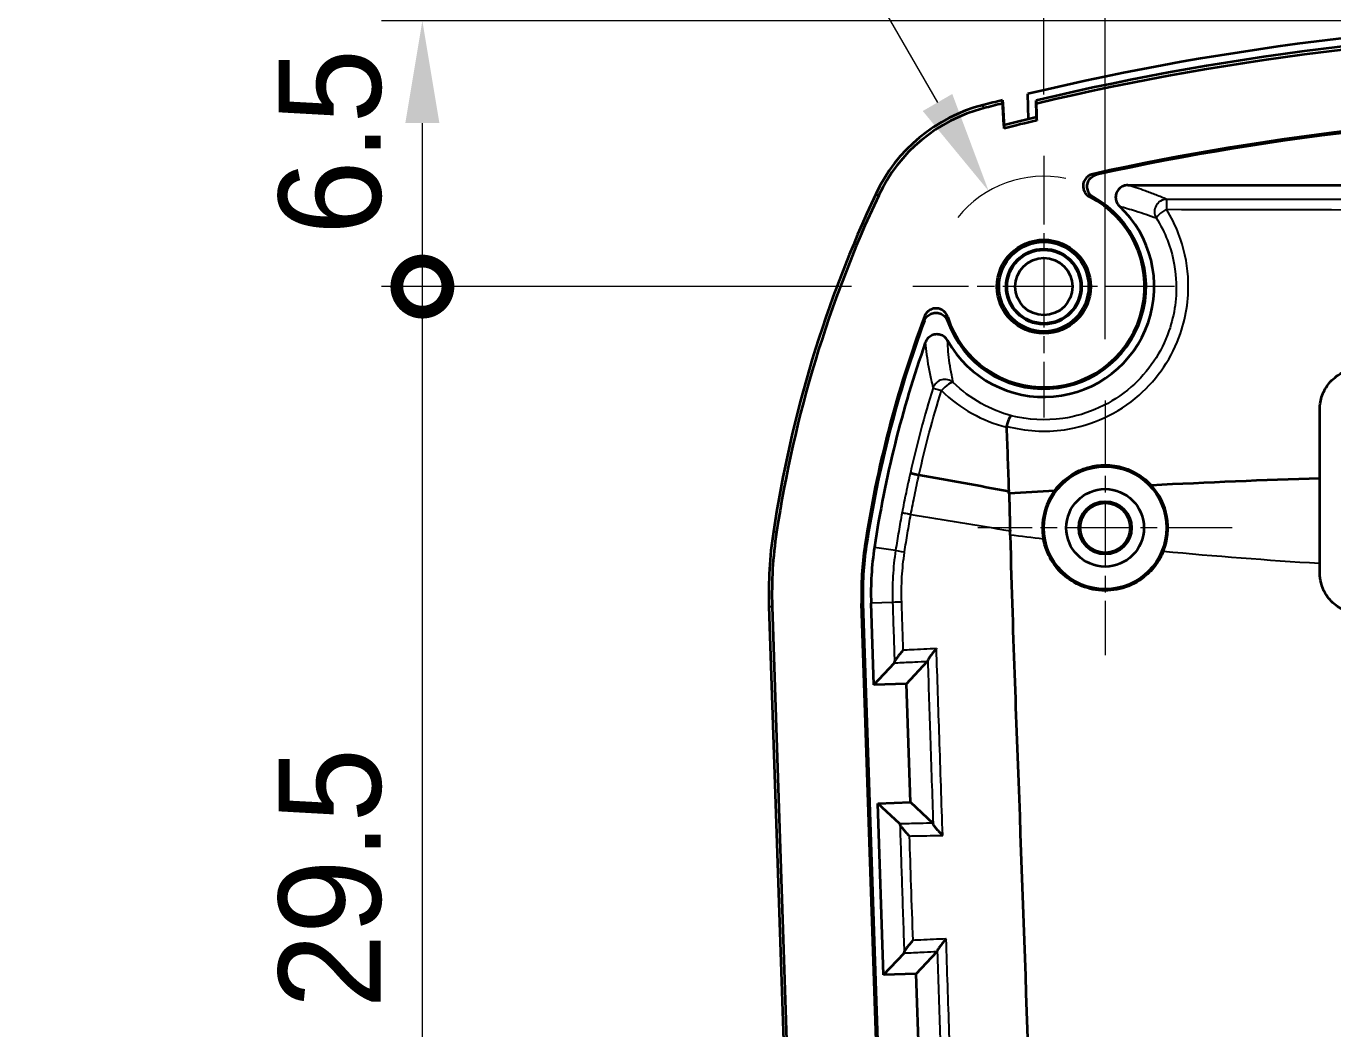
# Model space of a CAD drawing. Header units: millimetres. Extents: x 0 to 1594, y 0 to 281.
# Drawn here: x 1470.58 to 1502.54, y 209.57 to 234.1 of the extents above; entities that cross this region are included whole.
import ezdxf

# ---------------------------------------------------------------- set-up
doc = ezdxf.new("R2010")
doc.units = ezdxf.units.MM
doc.linetypes.add('CHAIN', pattern=[0.3543, 0.2362, -0.0295, 0.0591, -0.0295])
doc.layers.get('Defpoints').update_dxf_attribs({"lineweight": 25})
doc.layers.add('Center Mark (ISO)', color=7, linetype='Continuous', lineweight=18, true_color=0x80ffff)
for name, color, linetype, lineweight in [('Dimension (ISO)', 7, 'Continuous', 18), ('Visible (ISO)', 7, 'Continuous', 35), ('Visible Narrow (ISO)', 7, 'Continuous', 25)]:
    doc.layers.add(name, color=color, linetype=linetype, lineweight=lineweight)
doc.styles.add('Note Text (TK)', font='')
doc.styles.get('Note Text (TK)').set_extended_font_data('MS PGothic')
doc.dimstyles.new('Default - Method 1b (TK)', dxfattribs={"dimtxt": 2.5, "dimasz": 2.5, "dimexe": 1, "dimexo": 1.5, "dimgap": 1, "dimtad": 1, "dimtoh": 1, "dimrnd": 1e-08, "dimdsep": 46, "dimtxsty": 'Note Text (TK)', "dimcen": 0.09, "dimdle": 5, "dimclrd": 100, "dimclre": 100, "dimclrt": 7, "dimadec": 1, "dimazin": 1, "dimtfac": 1, "dimtmove": 0, "dimatfit": 3, "dimfxl": 0, "dimtolj": 1, "dimlwd": -1, "dimlwe": -1, "dimarcsym": 0})

# ---------------------------------------------------------------- blocks, each defined once
blk = doc.blocks.new('*D174')
at = {"layer": 'Defpoints', "color": 0, "transparency": 16777216}
for p in [(1524.971, 246.232), (1495.471, 230.924), (1524.971, 230.924)]:
    blk.add_point(p, dxfattribs=at)
at = {"layer": 'Dimension (ISO)', "color": 100, "transparency": 16777216}
for p, q in [((1495.471, 232.424), (1495.471, 247.232)), ((1524.971, 232.424), (1524.971, 247.232)), ((1497.971, 246.232), (1522.471, 246.232))]:
    blk.add_line(p, q, dxfattribs=at)
for points in [[(1497.971, 246.649), (1497.971, 245.816), (1495.471, 246.232)], [(1522.471, 246.649), (1522.471, 245.816), (1524.971, 246.232)]]:
    blk.add_solid(points, dxfattribs=at)
at = {"layer": 'Dimension (ISO)', "color": 7, "transparency": 16777216, "insert": (1507.309, 248.482), "char_height": 2.5, "attachment_point": 4, "style": 'Note Text (TK)'}
blk.add_mtext('\\A1;29.5', dxfattribs=at)
blk = doc.blocks.new('*D175')
at = {"layer": 'Defpoints', "color": 0, "transparency": 16777216}
for p in [(1523.471, 237.785), (1496.971, 224.935), (1523.471, 224.935)]:
    blk.add_point(p, dxfattribs=at)
at = {"layer": 'Dimension (ISO)', "color": 100, "transparency": 16777216}
for p, q in [((1496.971, 226.435), (1496.971, 238.785)), ((1523.471, 226.435), (1523.471, 238.785)), ((1499.471, 237.785), (1520.971, 237.785))]:
    blk.add_line(p, q, dxfattribs=at)
for points in [[(1499.471, 238.202), (1499.471, 237.368), (1496.971, 237.785)], [(1520.971, 238.202), (1520.971, 237.368), (1523.471, 237.785)]]:
    blk.add_solid(points, dxfattribs=at)
at = {"layer": 'Dimension (ISO)', "color": 7, "transparency": 16777216, "insert": (1507.309, 240.035), "char_height": 2.5, "attachment_point": 4, "style": 'Note Text (TK)'}
blk.add_mtext('\\A1;26.5', dxfattribs=at)
blk = doc.blocks.new('_DotSmall')
at = {"color": 0, "linetype": 'ByBlock', "const_width": 0.5}
blk.add_lwpolyline([(-0.0625, 0, 1), (0.0625, 0, 1)], format="xyb", close=True, dxfattribs=at)
blk = doc.blocks.new('*D176')
at = {"layer": 'Defpoints', "color": 0, "transparency": 16777216}
for p in [(1480.271, 234.224), (1510.221, 234.224), (1492.271, 227.724)]:
    blk.add_point(p, dxfattribs=at)
at = {"layer": 'Dimension (ISO)', "color": 100, "transparency": 16777216}
for p, q in [((1508.721, 234.224), (1479.271, 234.224)), ((1480.271, 227.724), (1480.271, 231.724)), ((1490.771, 227.724), (1479.271, 227.724))]:
    blk.add_line(p, q, dxfattribs=at)
blk.add_solid([(1479.854, 231.724), (1480.688, 231.724), (1480.271, 234.224)], dxfattribs=at)
at = {"layer": 'Dimension (ISO)', "color": 100, "transparency": 16777216, "xscale": 2.5, "yscale": 2.5, "zscale": 2.5, "rotation": 270}
blk.add_blockref('_DotSmall', (1480.271, 227.724), dxfattribs=at)
at = {"layer": 'Dimension (ISO)', "color": 7, "transparency": 16777216, "insert": (1478.021, 228.989), "char_height": 2.5, "attachment_point": 4, "rotation": 90, "style": 'Note Text (TK)'}
blk.add_mtext('\\A1;6.5', dxfattribs=at)
blk = doc.blocks.new('*D177')
at = {"layer": 'Defpoints', "color": 0, "transparency": 16777216}
for p in [(1480.271, 227.724), (1492.271, 227.724), (1489.821, 198.224)]:
    blk.add_point(p, dxfattribs=at)
at = {"layer": 'Dimension (ISO)', "color": 100, "transparency": 16777216}
for p, q in [((1490.771, 227.724), (1479.271, 227.724)), ((1480.271, 198.224), (1480.271, 227.724)), ((1488.321, 198.224), (1479.271, 198.224))]:
    blk.add_line(p, q, dxfattribs=at)
at = {"layer": 'Dimension (ISO)', "color": 100, "transparency": 16777216, "xscale": 2.5, "yscale": 2.5, "zscale": 2.5}
for p, rotation in [((1480.271, 227.724), 90), ((1480.271, 198.224), 270)]:
    blk.add_blockref('_DotSmall', p, dxfattribs=dict(at, rotation=rotation))
at = {"layer": 'Dimension (ISO)', "color": 7, "transparency": 16777216, "insert": (1478.021, 210.072), "char_height": 2.5, "attachment_point": 4, "rotation": 90, "style": 'Note Text (TK)'}
blk.add_mtext('\\A1;29.5', dxfattribs=at)
blk = doc.blocks.new('*D181')
at = {"layer": 'Defpoints', "color": 0, "transparency": 16777216}
for p in [(1494.121, 230.063), (1495.471, 227.724)]:
    blk.add_point(p, dxfattribs=at)
at = {"layer": 'Dimension (ISO)', "color": 100, "transparency": 16777216}
for p, q in [((1470.579, 249.486), (1482.907, 249.486)), ((1482.907, 249.486), (1492.871, 232.228))]:
    blk.add_line(p, q, dxfattribs=at)
blk.add_arc((1495.471, 227.724), 2.7, 78.529, 141.2207, dxfattribs=at)
blk.add_solid([(1493.232, 232.436), (1492.51, 232.019), (1494.121, 230.063)], dxfattribs=at)
at = {"layer": 'Dimension (ISO)', "color": 7, "transparency": 16777216, "insert": (1470.579, 251.736), "char_height": 2.5, "attachment_point": 4, "style": 'Note Text (TK)'}
blk.add_mtext('\\A1;\\fＭＳ Ｐゴシック|b0|i0;\\H2.5000;6-R2.7', dxfattribs=at)

msp = doc.modelspace()

# ---------------------------------------------------------------- linework, layer by layer
at = {"layer": 'Center Mark (ISO)', "linetype": 'CHAIN', "ltscale": 7.111628}
for p, q in [((1495.4711, 230.9242), (1495.4711, 224.5242)), ((1498.6711, 227.7242), (1492.2711, 227.7242))]:
    msp.add_line(p, q, dxfattribs=at)
at = {"layer": 'Center Mark (ISO)', "linetype": 'CHAIN', "ltscale": 6.91323}
for p, q in [((1496.9711, 224.935), (1496.9711, 218.7135)), ((1500.0818, 221.8242), (1493.8604, 221.8242))]:
    msp.add_line(p, q, dxfattribs=at)
at = {"layer": 'Visible (ISO)'}
for p, q in [((1495.0982, 231.8234), (1495.084, 232.4371)), ((1494.4965, 231.675), (1494.4622, 232.285)), ((1494.4622, 232.285), (1494.4651, 232.2046)), ((1494.4651, 232.2046), (1494.4994, 231.5946)), ((1495.2843, 232.2792), (1495.2937, 231.8703)), ((1495.2873, 232.199), (1495.2843, 232.2792)), ((1495.2967, 231.7901), (1495.2873, 232.199)), ((1497.529, 230.2068), (1522.9133, 230.2068)), ((1502.2211, 223.0334), (1502.2211, 224.7242)), ((1492.416, 223.1157), (1492.4158, 223.1158)), ((1502.2211, 220.9487), (1502.2211, 223.0334)), ((1502.2211, 220.7242), (1502.2211, 220.9487)), ((1488.7486, 219.8993), (1490.1902, 176.6505)), ((1488.8273, 219.9019), (1490.2689, 176.6532)), ((1491.6528, 200.7643), (1491.0124, 219.9747)), ((1491.0473, 219.9759), (1491.523, 205.7053)), ((1491.3139, 217.9837), (1491.2472, 219.9826)), ((1491.3139, 217.9837), (1491.8165, 218.521)), ((1492.1134, 218.0103), (1492.6269, 218.5592)), ((1492.1134, 218.0103), (1491.3139, 217.9837)), ((1492.21, 215.1119), (1492.1134, 218.0103)), ((1491.4105, 215.0853), (1492.21, 215.1119)), ((1492.21, 215.1119), (1492.7578, 214.5995)), ((1491.5504, 210.8876), (1491.4105, 215.0853)), ((1491.947, 214.5834), (1491.4105, 215.0853)), ((1491.5504, 210.8876), (1492.0517, 211.4235)), ((1492.35, 210.9143), (1492.8616, 211.4612)), ((1492.35, 210.9143), (1491.5504, 210.8876)), ((1492.4466, 208.0159), (1492.35, 210.9143))]:
    msp.add_line(p, q, dxfattribs=at)
for centre, radius in [((1495.4711, 227.7242), 1.1467), ((1495.4711, 227.7242), 1.0943), ((1495.4711, 227.7242), 0.9236), ((1495.4711, 227.7242), 0.9), ((1495.4711, 227.7242), 0.7), ((1496.9711, 221.8242), 1.5), ((1496.9711, 221.8242), 0.95), ((1496.9711, 221.8242), 0.6474), ((1496.9711, 221.8242), 0.6107)]:
    msp.add_circle(centre, radius, dxfattribs=at)
for centre, radius, start, end in [((1510.2211, 169.2242), 65, 76.533419, 103.466581), ((1510.2211, 169.2242), 64.8, 76.673103, 103.326897), ((1510.2211, 169.2242), 64.7213, 76.659297, 103.340703), ((1494.9813, 228.2899), 4, 104.46762, 154.86134), ((1494.9813, 228.2899), 3.9213, 104.46762, 154.86134), ((1510.2211, 169.2242), 65, 104.030914, 104.467617), ((1510.2211, 169.2242), 64.9213, 104.045567, 104.467617), ((1510.2211, 169.2242), 64.4, 103.402605, 104.13288), ((1510.2211, 169.2242), 64.3213, 103.416593, 104.1478), ((1510.2211, 169.2242), 62.7349, 77.523017, 102.476983), ((1510.2211, 169.2242), 62.7, 77.6098, 102.3902), ((1518.5187, 217.2448), 30, 154.86134, 171.40893), ((1518.5187, 217.2448), 29.9213, 154.86134, 171.40893), ((1495.4711, 227.7242), 2.5, 199.58375, 60.91756), ((1495.4711, 227.7242), 2.4651, 197.55593, 62.86453), ((1495.4711, 227.7242), 2.7, 209.27863, 46.69796), ((1518.5187, 217.2448), 27.7349, 159.41643, 171.40893), ((1518.5187, 217.2448), 27.7, 159.6222, 171.40893), ((1518.5187, 217.2448), 27.5, 160.65012, 171.40893), ((1496.9711, 221.8242), 1.5349, 337.79006, 42.58111), ((1496.9711, 221.8242), 1.5349, 143.78363, 190.25897), ((1498.7431, 220.2324), 10, 171.40893, 181.90915), ((1498.7431, 220.2324), 9.9213, 171.40893, 181.90915), ((1498.7431, 220.2324), 7.7349, 171.40893, 181.90915), ((1498.7431, 220.2324), 7.7, 171.40893, 181.90915), ((1498.7431, 220.2324), 7.5, 171.40893, 181.90915)]:
    msp.add_arc(centre, radius, start, end, dxfattribs=at)
for points, weights in [([(1495.2937, 231.8703), (1495.2952, 231.8302), (1495.2967, 231.7901)], [2.05020764574, 2.05125658968, 2.05230527252]), ([(1494.4994, 231.5946), (1494.498, 231.6348), (1494.4965, 231.675)], [2.04142147587, 2.04038914123, 2.03935653171])]:
    msp.add_rational_spline(points, weights, degree=2, dxfattribs=at)
for points, knots in [([(1496.6674, 230.4775), (1496.6289, 230.469), (1496.5925, 230.4531), (1496.528, 230.4082), (1496.5006, 230.3798), (1496.4582, 230.3142), (1496.4437, 230.2776), (1496.4296, 230.2011), (1496.4301, 230.1619), (1496.446, 230.0857), (1496.4614, 230.0495), (1496.4974, 229.9964), (1496.5141, 229.9773), (1496.552, 229.9438), (1496.5729, 229.9295), (1496.5954, 229.918)], [0, 0, 0, 0, 0.011814697, 0.011814697, 0.02356576, 0.02356576, 0.035253795, 0.035253795, 0.046915309, 0.046915309, 0.058601378, 0.058601378, 0.066180112, 0.066180112, 0.073764831, 0.073764831, 0.073764831, 0.073764831]), ([(1496.6863, 229.909), (1496.6519, 229.9282), (1496.6216, 229.9538), (1496.5726, 230.0152), (1496.5544, 230.0503), (1496.5326, 230.1253), (1496.5292, 230.1645), (1496.5375, 230.2419), (1496.5491, 230.2794), (1496.5862, 230.3478), (1496.6113, 230.3781), (1496.6597, 230.4178), (1496.6797, 230.4305), (1496.7222, 230.4511), (1496.7446, 230.4588), (1496.7677, 230.4639)], [0, 0, 0, 0, 0.011805873, 0.011805873, 0.023553347, 0.023553347, 0.035244281, 0.035244281, 0.046912937, 0.046912937, 0.058605775, 0.058605775, 0.065687416, 0.065687416, 0.07277486, 0.07277486, 0.07277486, 0.07277486]), ([(1497.529, 230.2068), (1497.4895, 230.2068), (1497.4503, 230.1991), (1497.3775, 230.1692), (1497.3445, 230.1473), (1497.2889, 230.0923), (1497.2669, 230.0597), (1497.2366, 229.9881), (1497.2287, 229.9498), (1497.2278, 229.8721), (1497.235, 229.8335), (1497.2575, 229.7769), (1497.2678, 229.7575), (1497.2926, 229.7211), (1497.3069, 229.7043), (1497.3229, 229.6892)], [0, 0, 0, 0, 0.011852879, 0.011852879, 0.023624617, 0.023624617, 0.035310267, 0.035310267, 0.046953988, 0.046953988, 0.058622999, 0.058622999, 0.0652204, 0.0652204, 0.071825001, 0.071825001, 0.071825001, 0.071825001]), ([(1492.5522, 226.8902), (1492.5659, 226.9271), (1492.5867, 226.961), (1492.64, 227.0187), (1492.6719, 227.042), (1492.7428, 227.0749), (1492.781, 227.0842), (1492.8587, 227.0877), (1492.8975, 227.0819), (1492.9707, 227.0556), (1493.0045, 227.0354), (1493.052, 226.9927), (1493.0684, 226.9737), (1493.0961, 226.9322), (1493.1074, 226.9098), (1493.1157, 226.8863)], [0, 0, 0, 0, 0.011812533, 0.011812533, 0.023562366, 0.023562366, 0.03525044, 0.03525044, 0.046912876, 0.046912876, 0.058599895, 0.058599895, 0.066086434, 0.066086434, 0.07357882, 0.07357882, 0.07357882, 0.07357882]), ([(1493.1209, 226.9807), (1493.109, 227.0183), (1493.0899, 227.0532), (1493.0394, 227.1135), (1493.0086, 227.1383), (1492.9395, 227.1747), (1492.9018, 227.1859), (1492.8243, 227.1932), (1492.7853, 227.1892), (1492.7109, 227.1665), (1492.6762, 227.148), (1492.6255, 227.1066), (1492.6072, 227.0872), (1492.5762, 227.0441), (1492.5637, 227.0205), (1492.5543, 226.9957)], [0, 0, 0, 0, 0.011824954, 0.011824954, 0.02358292, 0.02358292, 0.035272912, 0.035272912, 0.046932983, 0.046932983, 0.058617653, 0.058617653, 0.066579955, 0.066579955, 0.074550858, 0.074550858, 0.074550858, 0.074550858]), ([(1493.116, 226.4038), (1493.0967, 226.4382), (1493.0709, 226.4686), (1493.0092, 226.5174), (1492.974, 226.5354), (1492.899, 226.5569), (1492.86, 226.5602), (1492.7828, 226.5515), (1492.7455, 226.5397), (1492.6792, 226.5034), (1492.6504, 226.4799), (1492.6028, 226.4237), (1492.5843, 226.3914), (1492.5721, 226.3565)], [0, 0, 0, 0, 0.011848628, 0.011848628, 0.023596133, 0.023596133, 0.03525652, 0.03525652, 0.046893251, 0.046893251, 0.057941187, 0.057941187, 0.06901553, 0.06901553, 0.06901553, 0.06901553]), ([(1502.2211, 224.7242), (1502.2211, 224.8401), (1502.2413, 224.9552), (1502.32, 225.173), (1502.3779, 225.2741), (1502.5368, 225.4655), (1502.6415, 225.5499), (1502.7597, 225.6114), (1502.8254, 225.6456), (1502.8947, 225.6724), (1503.0071, 225.702), (1503.0485, 225.7101), (1503.1228, 225.7199), (1503.1554, 225.7226), (1503.1991, 225.7241), (1503.2101, 225.7242), (1503.2211, 225.7242)], [-0.10964163, -0.10964163, -0.10964163, -0.10964163, -0.07476145, -0.07476145, -0.04000051, -0.04000051, 0, 0, 0, 0.02222494, 0.02222494, 0.03488229, 0.03488229, 0.04469258, 0.04469258, 0.04799928, 0.04799928, 0.04799928, 0.04799928]), ([(1494.6739, 224.5667), (1494.6737, 224.5667), (1494.6736, 224.5667), (1494.6679, 224.5661), (1494.6611, 224.5602), (1494.6453, 224.5381), (1494.6364, 224.5222), (1494.6161, 224.4783), (1494.6046, 224.4492), (1494.5817, 224.3833), (1494.5705, 224.3473), (1494.5603, 224.31)], [-0.043587748, -0.043587748, -0.043587748, -0.043587748, -0.043385176, -0.043385176, -0.033343932, -0.033343932, -0.023320705, -0.023320705, -0.011628344, -0.011628344, 0, 0, 0, 0]), ([(1494.5603, 224.31), (1494.5597, 224.3077), (1494.5591, 224.3053), (1494.5577, 224.2972), (1494.5573, 224.2914), (1494.5576, 224.2855)], [0.1746111244, 0.1746111244, 0.1746111244, 0.1746111244, 0.1767505954, 0.1767505954, 0.1819520628, 0.1819520628, 0.1819520628, 0.1819520628]), ([(1492.2062, 223.1715), (1492.2062, 223.1714), (1492.2062, 223.1714), (1492.2074, 223.1705), (1492.2111, 223.169), (1492.2232, 223.1649), (1492.2317, 223.1623), (1492.2609, 223.1541), (1492.2857, 223.1476), (1492.3451, 223.1327), (1492.3792, 223.1244), (1492.4158, 223.1158)], [-0.000172587, -0.000172587, -0.000172587, -0.000172587, 0, 0, 0.006815936, 0.006815936, 0.013631764, 0.013631764, 0.025351441, 0.025351441, 0.037070504, 0.037070504, 0.037070504, 0.037070504]), ([(1495.7328, 222.7311), (1495.7709, 222.7832), (1495.8123, 222.8328), (1495.9937, 223.0243), (1496.1575, 223.1408), (1496.4299, 223.2638), (1496.5245, 223.2959), (1496.6876, 223.334), (1496.7545, 223.3451), (1496.8856, 223.3579), (1496.9496, 223.3601), (1497.0958, 223.3561), (1497.1778, 223.3472), (1497.4028, 223.3043), (1497.5423, 223.2563), (1497.8339, 223.1065), (1497.9789, 222.9959), (1498.1013, 222.8628)], [-0.27596883, -0.27596883, -0.27596883, -0.27596883, -0.25658271, -0.25658271, -0.19682425, -0.19682425, -0.16691596, -0.16691596, -0.1465878, -0.1465878, -0.12740156, -0.12740156, -0.10269898, -0.10269898, -0.05867269, -0.05867269, -0.0043332, -0.0043332, -0.0043332, -0.0043332]), ([(1494.6224, 222.6606), (1494.6259, 222.5062), (1494.6295, 222.3517), (1494.6369, 222.0468), (1494.6407, 221.896), (1494.6445, 221.7454)], [0.00873274, 0.00873274, 0.00873274, 0.00873274, 0.055045575, 0.055045575, 0.100241167, 0.100241167, 0.100241167, 0.100241167]), ([(1494.6478, 221.6487), (1494.7175, 218.9316), (1494.7991, 217.0617), (1495.0462, 210.1416), (1495.2067, 205.5131), (1495.3624, 200.8849)], [0, 0, 0, 0, 0.8153957, 0.8153957, 2.4613894, 2.4613894, 2.4613894, 2.4613894]), ([(1498.3921, 221.244), (1498.3473, 221.1343), (1498.2899, 221.03), (1498.1378, 220.8166), (1498.0386, 220.712), (1497.7705, 220.4989), (1497.592, 220.4065), (1497.2102, 220.2951), (1497.0104, 220.277), (1496.6246, 220.3171), (1496.4417, 220.3712), (1496.1113, 220.5399), (1495.9652, 220.6507), (1495.7285, 220.9078), (1495.6359, 221.0489), (1495.5185, 221.3136), (1495.4825, 221.4308), (1495.4608, 221.5509)], [-0.39615724, -0.39615724, -0.39615724, -0.39615724, -0.36058133, -0.36058133, -0.31753949, -0.31753949, -0.25782253, -0.25782253, -0.19821057, -0.19821057, -0.14147201, -0.14147201, -0.08689544, -0.08689544, -0.03662375, -0.03662375, 0, 0, 0, 0]), ([(1503.2211, 219.7242), (1503.1266, 219.7242), (1503.0325, 219.7376), (1502.8246, 219.7982), (1502.7149, 219.8533), (1502.5118, 220.0069), (1502.4229, 220.1074), (1502.3096, 220.3027), (1502.2744, 220.3892), (1502.2326, 220.5545), (1502.2224, 220.6318), (1502.2212, 220.7144), (1502.2211, 220.7193), (1502.2211, 220.7242)], [-0.17998748, -0.17998748, -0.17998748, -0.17998748, -0.15154558, -0.15154558, -0.11502342, -0.11502342, -0.07515761, -0.07515761, -0.0472888, -0.0472888, -0.02399257, -0.02399257, -0.02250997, -0.02250997, -0.02250997, -0.02250997]), ([(1491.8202, 218.535), (1491.8215, 218.5447), (1491.8275, 218.5587), (1491.8494, 218.5982), (1491.868, 218.6259), (1491.9088, 218.6816), (1491.9307, 218.7096), (1491.9785, 218.7679), (1492.0048, 218.7986), (1492.0327, 218.8299), (1492.0334, 218.8307), (1492.034, 218.8314)], [0, 0, 0, 0, 0.009865301, 0.009865301, 0.023262085, 0.023262085, 0.035144508, 0.035144508, 0.047544175, 0.047544175, 0.047841541, 0.047841541, 0.047841541, 0.047841541]), ([(1492.8443, 218.8693), (1492.8436, 218.8686), (1492.843, 218.8679), (1492.8151, 218.8366), (1492.7888, 218.8059), (1492.741, 218.7477), (1492.7191, 218.7197), (1492.6783, 218.664), (1492.6597, 218.6363), (1492.6379, 218.5968), (1492.6319, 218.5828), (1492.6305, 218.5731)], [-0.04783747, -0.04783747, -0.04783747, -0.04783747, -0.047540212, -0.047540212, -0.035146747, -0.035146747, -0.023269806, -0.023269806, -0.009867378, -0.009867378, 0, 0, 0, 0]), ([(1491.9516, 214.5695), (1491.9536, 214.56), (1491.9605, 214.5464), (1491.9848, 214.5085), (1492.005, 214.4822), (1492.0495, 214.4291), (1492.0736, 214.4023), (1492.1258, 214.3466), (1492.1545, 214.3173), (1492.1849, 214.2876), (1492.1856, 214.2869), (1492.1863, 214.2862)], [-0.048078992, -0.048078992, -0.048078992, -0.048078992, -0.038172822, -0.038172822, -0.024760765, -0.024760765, -0.012651531, -0.012651531, 0, 0, 0.00030101, 0.00030101, 0.00030101, 0.00030101]), ([(1492.997, 214.3019), (1492.9963, 214.3026), (1492.9956, 214.3033), (1492.9653, 214.333), (1492.9366, 214.3623), (1492.8844, 214.418), (1492.8604, 214.4448), (1492.8158, 214.4979), (1492.7956, 214.5243), (1492.7713, 214.5623), (1492.7644, 214.5759), (1492.7624, 214.5855)], [-0.000301201, -0.000301201, -0.000301201, -0.000301201, 0, 0, 0.012638038, 0.012638038, 0.024735512, 0.024735512, 0.038152061, 0.038152061, 0.048061819, 0.048061819, 0.048061819, 0.048061819]), ([(1492.0552, 211.4364), (1492.0566, 211.4456), (1492.0625, 211.4591), (1492.0842, 211.4976), (1492.1025, 211.5246), (1492.1434, 211.5801), (1492.1659, 211.6086), (1492.215, 211.6681), (1492.242, 211.6995), (1492.2707, 211.7316), (1492.2713, 211.7323), (1492.272, 211.733)], [0, 0, 0, 0, 0.009778667, 0.009778667, 0.023008794, 0.023008794, 0.035157734, 0.035157734, 0.047858743, 0.047858743, 0.048155414, 0.048155414, 0.048155414, 0.048155414]), ([(1493.0818, 211.7703), (1493.0811, 211.7695), (1493.0805, 211.7688), (1493.0518, 211.7368), (1493.0248, 211.7054), (1492.9758, 211.646), (1492.9533, 211.6175), (1492.9124, 211.5621), (1492.894, 211.535), (1492.8724, 211.4967), (1492.8664, 211.4831), (1492.8651, 211.4739)], [-0.048153069, -0.048153069, -0.048153069, -0.048153069, -0.047856629, -0.047856629, -0.035161886, -0.035161886, -0.023018432, -0.023018432, -0.009780837, -0.009780837, 0, 0, 0, 0])]:
    msp.add_open_spline(points, degree=3, knots=knots, dxfattribs=at)
for points in [[(1494.5576, 224.2855), (1494.5775, 223.7635), (1494.5962, 223.2395), (1494.6142, 222.7143)], [(1494.6142, 222.7143), (1493.8815, 222.8476), (1493.1487, 222.9814), (1492.416, 223.1157)], [(1502.2211, 223.0334), (1500.8464, 222.9885), (1499.4721, 222.9318), (1498.1013, 222.8628)], [(1494.6224, 222.6606), (1494.6197, 222.6785), (1494.617, 222.6964), (1494.6142, 222.7143)], [(1495.7328, 222.7311), (1495.3622, 222.7085), (1494.9921, 222.685), (1494.6224, 222.6606)], [(1494.6478, 221.6487), (1494.6467, 221.6814), (1494.6456, 221.7136), (1494.6445, 221.7454)], [(1491.8165, 218.521), (1491.8179, 218.5225), (1491.8191, 218.5272), (1491.8202, 218.535)], [(1492.6269, 218.5592), (1492.6282, 218.5606), (1492.6294, 218.5653), (1492.6305, 218.5731)], [(1491.9516, 214.5695), (1491.95, 214.5773), (1491.9485, 214.582), (1491.947, 214.5834)], [(1492.7624, 214.5855), (1492.7608, 214.5934), (1492.7593, 214.5981), (1492.7578, 214.5995)], [(1492.0517, 211.4235), (1492.053, 211.4249), (1492.0542, 211.4292), (1492.0552, 211.4364)], [(1492.8616, 211.4612), (1492.8629, 211.4626), (1492.8641, 211.4669), (1492.8651, 211.4739)]]:
    msp.add_open_spline(points, degree=3, dxfattribs=at)
at = {"layer": 'Visible Narrow (ISO)'}
for p, q in [((1494.0017, 232.0868), (1493.982, 232.163)), ((1491.3602, 229.9891), (1491.4314, 229.9557)), ((1488.9331, 221.7145), (1488.8553, 221.7262)), ((1491.0949, 221.3879), (1491.1295, 221.3827)), ((1491.3272, 221.3528), (1491.8465, 221.2743)), ((1488.7486, 219.8993), (1488.8273, 219.9019)), ((1491.0124, 219.9747), (1491.0473, 219.9759)), ((1491.7715, 220), (1491.2472, 219.9826)), ((1492.6305, 218.5731), (1492.6308, 218.5634)), ((1492.7624, 214.5855), (1492.7621, 214.5955)), ((1492.8651, 211.4739), (1492.8654, 211.4652))]:
    msp.add_line(p, q, dxfattribs=at)
for centre, major_axis, ratio, start_param, end_param in [((1498.4775, 229.559), (-0.1167, -0.2764), 0.9959941, 3.5425392, 5.6579522), ((1498.4775, 229.559), (0.0003, 0.3), 0.0274049, 0.0349197, 1.3834662), ((1498.4775, 229.559), (-0.2546, -0.1586), 0.1727326, 4.6365283, 6.2300256), ((1493.0488, 225.1575), (-0.2902, -0.0761), 0.995134, 3.7015634, 5.7232146), ((1493.0488, 225.1575), (0.2089, 0.2153), 0.2547759, 0.0541484, 1.7042396), ((1493.0488, 225.1575), (-0.2865, 0.0891), 0.0048054, 0.0523605, 1.2813926), ((1492.1427, 221.2296), (-0.2966, 0.0452), 0.0253192, 0.0523767, 1.310382), ((1492.0709, 220.01), (-0.2998, -0.0101), 0.0053034, 4.9689184, 6.2308247)]:
    msp.add_ellipse(centre, major_axis=major_axis, ratio=ratio, start_param=start_param, end_param=end_param, dxfattribs=at)
for points, knots in [([(1496.7677, 230.4639), (1496.7644, 230.4644), (1496.7612, 230.4648), (1496.7445, 230.4672), (1496.731, 230.4691), (1496.7173, 230.471), (1496.7039, 230.4728), (1496.6904, 230.4746), (1496.6736, 230.4767), (1496.6705, 230.4771), (1496.6674, 230.4775)], [-0.13163217, -0.13163217, -0.13163217, -0.13163217, -0.12164528, -0.12164528, -0.08055097, -0.08055097, -0.08055097, -0.04027548, -0.04027548, -0.03112549, -0.03112549, -0.03112549, -0.03112549]), ([(1498.4775, 229.8589), (1498.3924, 229.8948), (1498.3045, 229.9307), (1498.1279, 230.0001), (1498.0396, 230.0335), (1497.9471, 230.0669), (1497.8774, 230.092), (1497.8053, 230.1172), (1497.6656, 230.1638), (1497.5988, 230.1853), (1497.529, 230.2068)], [-1.0328048, -1.0328048, -1.0328048, -1.0328048, -0.7227852, -0.7227852, -0.4344726, -0.4344726, -0.4344726, -0.2172363, -0.2172363, -0.0312473, -0.0312473, -0.0312473, -0.0312473]), ([(1496.5954, 229.918), (1496.5982, 229.9177), (1496.6011, 229.9175), (1496.6162, 229.9161), (1496.6285, 229.9149), (1496.6406, 229.9137), (1496.653, 229.9125), (1496.6653, 229.9113), (1496.6804, 229.9097), (1496.6833, 229.9094), (1496.6863, 229.909)], [0.03112549, 0.03112549, 0.03112549, 0.03112549, 0.04027548, 0.04027548, 0.08055097, 0.08055097, 0.08055097, 0.12164528, 0.12164528, 0.13163217, 0.13163217, 0.13163217, 0.13163217]), ([(1521.9647, 229.8589), (1518.0513, 229.8551), (1514.1361, 229.854), (1506.3062, 229.854), (1502.391, 229.8551), (1498.4775, 229.8589)], [0, 0, 0, 0, 1.1744797, 1.1744797, 2.3489594, 2.3489594, 2.3489594, 2.3489594]), ([(1494.5603, 224.31), (1495.0194, 224.1865), (1495.5032, 224.1574), (1496.6475, 224.3215), (1497.2916, 224.6191), (1498.2619, 225.4742), (1498.6131, 226), (1498.9646, 227.0222), (1499.0278, 227.4964), (1498.9748, 228.323), (1498.897, 228.6782), (1498.6879, 229.2228), (1498.5877, 229.4245), (1498.4695, 229.6149)], [-0.84744304, -0.84744304, -0.84744304, -0.84744304, -0.70496848, -0.70496848, -0.50068341, -0.50068341, -0.31733456, -0.31733456, -0.17629698, -0.17629698, -0.06780653, -0.06780653, 0, 0, 0, 0]), ([(1497.3229, 229.6892), (1497.3882, 229.6721), (1497.4508, 229.6549), (1497.5821, 229.6173), (1497.6501, 229.5969), (1497.716, 229.5764), (1497.8035, 229.5491), (1497.8873, 229.5215), (1498.0558, 229.4637), (1498.14, 229.4335), (1498.2218, 229.403)], [0.0307205, 0.0307205, 0.0307205, 0.0307205, 0.2172363, 0.2172363, 0.4344726, 0.4344726, 0.4344726, 0.7227852, 0.7227852, 1.0328048, 1.0328048, 1.0328048, 1.0328048]), ([(1498.4695, 229.6149), (1502.3871, 229.6044), (1506.3041, 229.601), (1514.1381, 229.601), (1518.0551, 229.6044), (1521.9728, 229.6149)], [-2.3489594, -2.3489594, -2.3489594, -2.3489594, -1.1744797, -1.1744797, 0, 0, 0, 0]), ([(1498.2218, 229.403), (1498.3296, 229.2302), (1498.4211, 229.0471), (1498.6119, 228.5525), (1498.6829, 228.2298), (1498.7309, 227.4783), (1498.6728, 227.0469), (1498.3506, 226.1168), (1498.0289, 225.6381), (1497.14, 224.8595), (1496.5501, 224.5882), (1495.5141, 224.4397), (1495.0836, 224.4626), (1494.6739, 224.5667)], [0, 0, 0, 0, 0.06780653, 0.06780653, 0.17629698, 0.17629698, 0.31733456, 0.31733456, 0.50068341, 0.50068341, 0.70496848, 0.70496848, 0.84353486, 0.84353486, 0.84353486, 0.84353486]), ([(1492.5543, 226.9957), (1492.5542, 226.9928), (1492.5542, 226.9899), (1492.5537, 226.9731), (1492.5533, 226.9592), (1492.5531, 226.9455), (1492.5528, 226.9307), (1492.5525, 226.9161), (1492.5523, 226.8978), (1492.5522, 226.894), (1492.5522, 226.8902)], [-0.13166264, -0.13166264, -0.13166264, -0.13166264, -0.12361057, -0.12361057, -0.08442043, -0.08442043, -0.08442043, -0.04221022, -0.04221022, -0.03111826, -0.03111826, -0.03111826, -0.03111826]), ([(1493.1157, 226.8863), (1493.1159, 226.8897), (1493.116, 226.8931), (1493.1168, 226.9095), (1493.1175, 226.9226), (1493.1182, 226.9358), (1493.1189, 226.9481), (1493.1196, 226.9605), (1493.1205, 226.9755), (1493.1207, 226.9781), (1493.1209, 226.9807)], [0.03111826, 0.03111826, 0.03111826, 0.03111826, 0.04221022, 0.04221022, 0.08442043, 0.08442043, 0.08442043, 0.12361057, 0.12361057, 0.13166264, 0.13166264, 0.13166264, 0.13166264]), ([(1492.5721, 226.3565), (1492.5805, 226.2549), (1492.5911, 226.158), (1492.6171, 225.959), (1492.633, 225.858), (1492.6504, 225.7605), (1492.6702, 225.6498), (1492.6921, 225.5435), (1492.7306, 225.3745), (1492.7464, 225.3098), (1492.7627, 225.2463)], [-1.1267454, -1.1267454, -1.1267454, -1.1267454, -0.8866366, -0.8866366, -0.6153895, -0.6153895, -0.6153895, -0.3076948, -0.3076948, -0.1097576, -0.1097576, -0.1097576, -0.1097576]), ([(1493.2544, 225.3753), (1493.2413, 225.435), (1493.2288, 225.4957), (1493.1988, 225.6538), (1493.1821, 225.7528), (1493.1676, 225.8555), (1493.1549, 225.946), (1493.1437, 226.0394), (1493.1267, 226.2223), (1493.1203, 226.3111), (1493.116, 226.4038)], [0.1097576, 0.1097576, 0.1097576, 0.1097576, 0.3076948, 0.3076948, 0.6153895, 0.6153895, 0.6153895, 0.8866366, 0.8866366, 1.1267454, 1.1267454, 1.1267454, 1.1267454]), ([(1494.6739, 224.5667), (1494.4182, 224.6359), (1494.171, 224.7364), (1493.6905, 225.0041), (1493.4596, 225.1757), (1493.2544, 225.3753)], [0.00656417, 0.00656417, 0.00656417, 0.00656417, 0.09705136, 0.09705136, 0.19410272, 0.19410272, 0.19410272, 0.19410272]), ([(1492.7627, 225.2463), (1492.6561, 224.9037), (1492.5563, 224.5589), (1492.3708, 223.8671), (1492.2851, 223.52), (1492.2062, 223.1715)], [-0.21292637, -0.21292637, -0.21292637, -0.21292637, -0.10646318, -0.10646318, -0.00041881, -0.00041881, -0.00041881, -0.00041881]), ([(1492.4158, 223.1158), (1492.4936, 223.4632), (1492.5784, 223.8091), (1492.762, 224.4978), (1492.8609, 224.8407), (1492.9666, 225.1816)], [0.00014574, 0.00014574, 0.00014574, 0.00014574, 0.10646318, 0.10646318, 0.21292637, 0.21292637, 0.21292637, 0.21292637]), ([(1492.9666, 225.1816), (1493.1909, 224.9627), (1493.4433, 224.7747), (1493.9804, 224.4747), (1494.2642, 224.3611), (1494.5576, 224.2855)], [-0.19410272, -0.19410272, -0.19410272, -0.19410272, -0.09705136, -0.09705136, -0.00225402, -0.00225402, -0.00225402, -0.00225402]), ([(1492.2062, 223.1715), (1492.1879, 223.0911), (1492.17, 223.0106), (1492.1346, 222.848), (1492.1172, 222.766), (1492.1001, 222.6839), (1492.0832, 222.6026), (1492.0667, 222.5213), (1492.0345, 222.3585), (1492.0188, 222.2771), (1492.0034, 222.1956)], [-0.098655177, -0.098655177, -0.098655177, -0.098655177, -0.074174684, -0.074174684, -0.049274601, -0.049274601, -0.049274601, -0.0246373, -0.0246373, -0.000024663, -0.000024663, -0.000024663, -0.000024663]), ([(1492.218, 222.1465), (1492.233, 222.2273), (1492.2483, 222.308), (1492.2797, 222.4692), (1492.2958, 222.5497), (1492.3122, 222.6302), (1492.3288, 222.7115), (1492.3458, 222.7928), (1492.3804, 222.9546), (1492.398, 223.0352), (1492.416, 223.1157)], [0.000008645, 0.000008645, 0.000008645, 0.000008645, 0.0246373, 0.0246373, 0.049274601, 0.049274601, 0.049274601, 0.074174684, 0.074174684, 0.098928198, 0.098928198, 0.098928198, 0.098928198]), ([(1492.0034, 222.1956), (1491.9746, 222.0426), (1491.9471, 221.8893), (1491.8948, 221.5822), (1491.87, 221.4284), (1491.8465, 221.2743)], [-0.092456616, -0.092456616, -0.092456616, -0.092456616, -0.046240639, -0.046240639, 0, 0, 0, 0]), ([(1492.218, 222.1465), (1492.1885, 222.1523), (1492.1602, 222.1581), (1492.1091, 222.1688), (1492.0862, 222.1738), (1492.048, 222.1825), (1492.0327, 222.1863), (1492.0111, 222.1922), (1492.0049, 222.1943), (1492.0034, 222.1956)], [0, 0, 0, 0, 0.25, 0.25, 0.5, 0.5, 0.75, 0.75, 1, 1, 1, 1]), ([(1492.0653, 221.234), (1492.0881, 221.3865), (1492.1123, 221.5389), (1492.1632, 221.8431), (1492.19, 221.9949), (1492.218, 222.1465)], [0, 0, 0, 0, 0.046240639, 0.046240639, 0.092472658, 0.092472658, 0.092472658, 0.092472658]), ([(1494.6445, 221.7454), (1493.8382, 221.878), (1493.0316, 222.0114), (1492.2229, 222.1457), (1492.2205, 222.1461), (1492.218, 222.1465)], [-0.51591558, -0.51591558, -0.51591558, -0.51591558, -0.27219749, -0.27219749, -0.2714609, -0.2714609, -0.2714609, -0.2714609]), ([(1491.8465, 221.2743), (1491.8144, 221.0638), (1491.7921, 220.8516), (1491.767, 220.4264), (1491.7643, 220.2129), (1491.7715, 220)], [-0.1223073, -0.1223073, -0.1223073, -0.1223073, -0.06115365, -0.06115365, 0, 0, 0, 0]), ([(1491.9948, 220.009), (1491.9879, 220.2136), (1491.9903, 220.4188), (1492.0137, 220.8244), (1492.0344, 221.0258), (1492.0638, 221.2244)], [0, 0, 0, 0, 0.06115365, 0.06115365, 0.12134574, 0.12134574, 0.12134574, 0.12134574]), ([(1502.2211, 220.9487), (1502.2175, 220.9489), (1502.214, 220.9492), (1502.2104, 220.9494), (1500.9363, 221.0284), (1499.6633, 221.1264), (1498.3921, 221.244)], [0.7518686, 0.7518686, 0.7518686, 0.7518686, 0.75220621, 0.75220621, 0.75220621, 0.87269643, 0.87269643, 0.87269643, 0.87269643]), ([(1492.8443, 218.8693), (1492.6383, 218.8597), (1492.4323, 218.85), (1492.2263, 218.8404), (1492.1622, 218.8374), (1492.0981, 218.8344), (1492.034, 218.8314)], [-0.107012334, -0.107012334, -0.107012334, -0.107012334, -0.04304784, -0.04304784, -0.04304784, -0.023147333, -0.023147333, -0.023147333, -0.023147333]), ([(1492.997, 214.3019), (1492.9703, 215.0998), (1492.9436, 215.8977), (1492.9169, 216.6956), (1492.8927, 217.4201), (1492.8685, 218.1447), (1492.8443, 218.8693)], [1.3877252, 1.3877252, 1.3877252, 1.3877252, 1.62719804, 1.62719804, 1.62719804, 1.84464566, 1.84464566, 1.84464566, 1.84464566]), ([(1491.8165, 218.521), (1491.8431, 218.5223), (1491.8697, 218.5235), (1491.8963, 218.5248), (1491.9657, 218.528), (1492.035, 218.5313), (1492.1736, 218.5378), (1492.243, 218.5411), (1492.3123, 218.5444), (1492.4172, 218.5493), (1492.522, 218.5542), (1492.6269, 218.5592)], [-0.008256883, -0.008256883, -0.008256883, -0.008256883, 0, 0, 0, 0.02152392, 0.02152392, 0.04304784, 0.04304784, 0.04304784, 0.075605124, 0.075605124, 0.075605124, 0.075605124]), ([(1492.6308, 218.5634), (1492.6515, 217.9388), (1492.6722, 217.3141), (1492.6929, 216.6895), (1492.716, 215.9915), (1492.7391, 215.2935), (1492.7621, 214.5955)], [-1.81468332, -1.81468332, -1.81468332, -1.81468332, -1.62719804, -1.62719804, -1.62719804, -1.41767538, -1.41767538, -1.41767538, -1.41767538]), ([(1492.7578, 214.5995), (1492.6528, 214.5974), (1492.5479, 214.5953), (1492.4429, 214.5932), (1492.3728, 214.5918), (1492.3027, 214.5904), (1492.1626, 214.5876), (1492.0925, 214.5862), (1492.0224, 214.5849), (1491.9973, 214.5844), (1491.9721, 214.5839), (1491.947, 214.5834)], [0.231415654, 0.231415654, 0.231415654, 0.231415654, 0.263928059, 0.263928059, 0.263928059, 0.285637279, 0.285637279, 0.3073465, 0.3073465, 0.3073465, 0.315127845, 0.315127845, 0.315127845, 0.315127845]), ([(1491.9516, 214.5695), (1491.9682, 214.0689), (1491.9848, 213.5683), (1492.0013, 213.0677), (1492.0193, 212.5239), (1492.0373, 211.9801), (1492.0552, 211.4364)], [-1.41739167, -1.41739167, -1.41739167, -1.41739167, -1.26713939, -1.26713939, -1.26713939, -1.10391399, -1.10391399, -1.10391399, -1.10391399]), ([(1492.1863, 214.2862), (1492.2504, 214.2874), (1492.3145, 214.2887), (1492.3785, 214.2899), (1492.5847, 214.2939), (1492.7909, 214.2979), (1492.997, 214.3019)], [-0.283779767, -0.283779767, -0.283779767, -0.283779767, -0.263928059, -0.263928059, -0.263928059, -0.200064461, -0.200064461, -0.200064461, -0.200064461]), ([(1492.272, 211.733), (1492.257, 212.1799), (1492.242, 212.6269), (1492.227, 213.0738), (1492.2134, 213.4779), (1492.1998, 213.882), (1492.1863, 214.2862)], [1.13300294, 1.13300294, 1.13300294, 1.13300294, 1.26713939, 1.26713939, 1.26713939, 1.3884276, 1.3884276, 1.3884276, 1.3884276]), ([(1493.0818, 211.7703), (1492.8752, 211.7608), (1492.6687, 211.7513), (1492.4621, 211.7418), (1492.3987, 211.7389), (1492.3353, 211.7359), (1492.272, 211.733)], [-0.107666675, -0.107666675, -0.107666675, -0.107666675, -0.043688185, -0.043688185, -0.043688185, -0.024060446, -0.024060446, -0.024060446, -0.024060446]), ([(1493.2348, 207.2077), (1493.2093, 207.9658), (1493.1839, 208.7238), (1493.1585, 209.4818), (1493.1329, 210.2446), (1493.1073, 211.0074), (1493.0818, 211.7703)], [0.67799143, 0.67799143, 0.67799143, 0.67799143, 0.90550156, 0.90550156, 0.90550156, 1.13444394, 1.13444394, 1.13444394, 1.13444394]), ([(1492.0517, 211.4235), (1492.0751, 211.4246), (1492.0985, 211.4257), (1492.1219, 211.4268), (1492.1925, 211.4301), (1492.263, 211.4334), (1492.4041, 211.4399), (1492.4746, 211.4432), (1492.5452, 211.4465), (1492.6507, 211.4514), (1492.7561, 211.4563), (1492.8616, 211.4612)], [-0.007246308, -0.007246308, -0.007246308, -0.007246308, 0, 0, 0, 0.021844092, 0.021844092, 0.043688185, 0.043688185, 0.043688185, 0.076356111, 0.076356111, 0.076356111, 0.076356111]), ([(1492.8654, 211.4652), (1492.8872, 210.8024), (1492.909, 210.1395), (1492.9308, 209.4766), (1492.9525, 208.8185), (1492.9741, 208.1603), (1492.9957, 207.5021)], [-1.10447376, -1.10447376, -1.10447376, -1.10447376, -0.90550156, -0.90550156, -0.90550156, -0.7079368, -0.7079368, -0.7079368, -0.7079368])]:
    msp.add_open_spline(points, degree=3, knots=knots, dxfattribs=at)
for points in [[(1495.4608, 221.5509), (1495.1896, 221.5826), (1494.9186, 221.6152), (1494.6478, 221.6487)], [(1492.0638, 221.2244), (1492.0643, 221.2276), (1492.0648, 221.2308), (1492.0653, 221.234)], [(1491.7715, 220), (1491.7879, 219.5117), (1491.804, 219.0234), (1491.8202, 218.535)], [(1492.0119, 219.4948), (1492.0063, 219.6658), (1492.0006, 219.8376), (1491.9948, 220.009)], [(1492.034, 218.8314), (1492.0266, 219.0526), (1492.0193, 219.2732), (1492.0119, 219.4948)]]:
    msp.add_open_spline(points, degree=3, dxfattribs=at)

# ---------------------------------------------------------------- dimensions: what is measured, and where the dimension line sits
at = {"layer": 'Dimension (ISO)', "color": 100, "true_color": 0x00ff3f}
dim = msp.add_radius_dim(center=(1495.4711, 227.7242), mpoint=(1494.1211, 230.0625), text='\\fＭＳ Ｐゴシック|b0|i0;\\H2.5000;6-<>', dimstyle='Default - Method 1b (TK)', override={"dimgap": 1, "dimtih": 1, "dimdec": 2, "dimlfac": 1, "dimcen": 0, "dimtol": 0, "dimlim": 0, "dimtp": 0, "dimtm": 0, "dimtdec": 2, "dimtofl": 0}, dxfattribs=at)
dim.commit()
dim.dimension.update_dxf_attribs({"geometry": '*D181', "text_midpoint": (1475.5081, 249.4855), "dimtype": 164})
for base, p1, p2, angle, override, picture, middle in [((1524.9711, 246.2324), (1495.4711, 230.9242), (1524.9711, 230.9242), 180, {"dimgap": 1, "dimtoh": 0, "dimdec": 2, "dimtol": 0, "dimlim": 0, "dimtp": 0, "dimtm": 0, "dimtdec": 2, "dimtofl": 0, "dimatfit": 1}, '*D174', (1510.2211, 246.2324)), ((1523.4711, 237.7849), (1496.9711, 224.935), (1523.4711, 224.935), 180, {"dimgap": 1, "dimtoh": 0, "dimdec": 2, "dimtol": 0, "dimlim": 0, "dimtp": 0, "dimtm": 0, "dimtdec": 2, "dimtofl": 0, "dimatfit": 1}, '*D175', (1510.2211, 237.7849)), ((1480.2711, 234.2242), (1492.2711, 227.7242), (1510.2211, 234.2242), 270, {"dimgap": 1, "dimtoh": 0, "dimdec": 2, "dimblk1": 'DotSmall', "dimsah": 1, "dimdle": 0, "dimtol": 0, "dimlim": 0, "dimtp": 0, "dimtm": 0, "dimtdec": 2, "dimtofl": 1, "dimatfit": 1}, '*D176', (1480.2711, 230.9842)), ((1480.2711, 227.7242), (1489.8211, 198.2242), (1492.2711, 227.7242), 270, {"dimgap": 1, "dimtoh": 0, "dimdec": 2, "dimblk1": 'DotSmall', "dimblk2": 'DotSmall', "dimsah": 1, "dimdle": 0, "dimtol": 0, "dimlim": 0, "dimtp": 0, "dimtm": 0, "dimtdec": 2, "dimtofl": 0, "dimatfit": 1}, '*D177', (1480.2711, 212.9842))]:
    dim = msp.add_linear_dim(base=base, p1=p1, p2=p2, angle=angle, dimstyle='Default - Method 1b (TK)', override=override, dxfattribs=at)
    dim.commit()
    dim.dimension.update_dxf_attribs({"geometry": picture, "text_midpoint": middle, "dimtype": 160})

doc.saveas('drawing.dxf')
